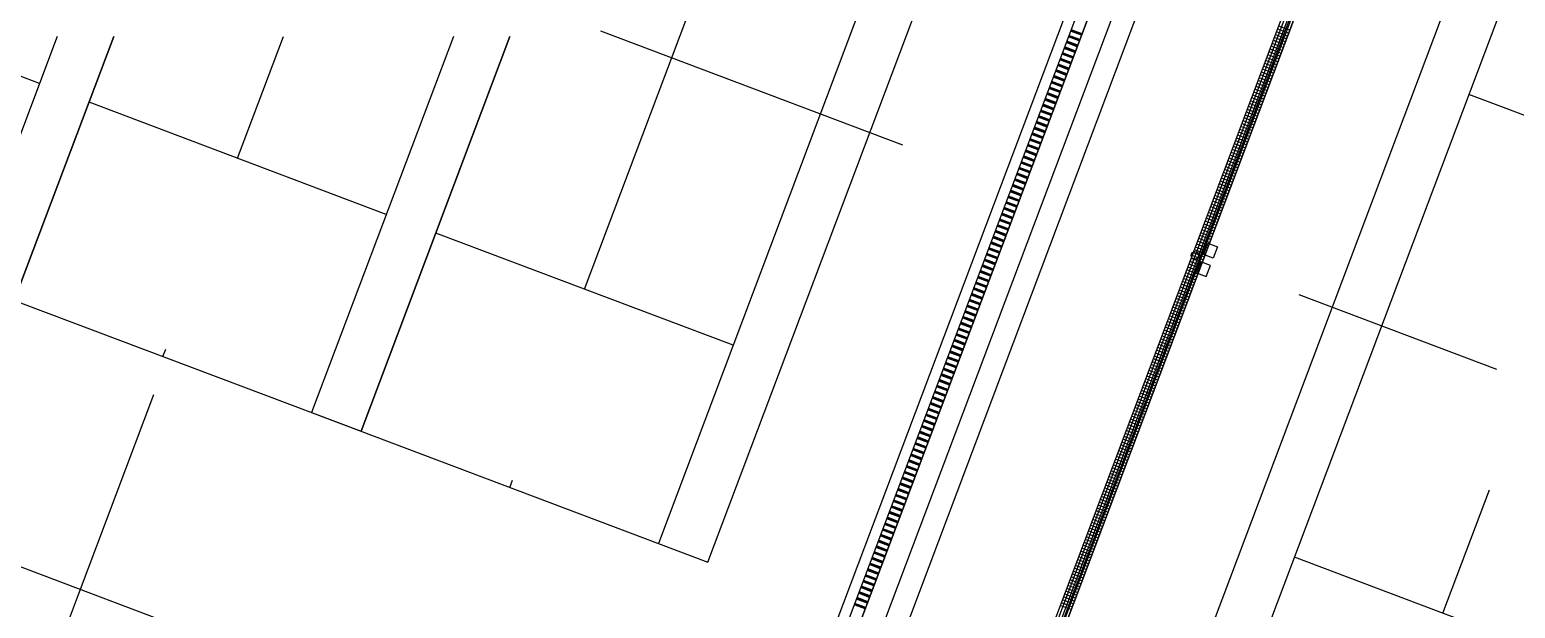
# Model space of a CAD drawing. Header units: millimetres. Extents: x 521005098 to 522149999836, y 174611071 to 175300000107.
# Drawn here: x 522018396606 to 522056878836, y 175100883845 to 175115864628 of the extents above; entities that cross this region are included whole.
import ezdxf

# ---------------------------------------------------------------- set-up
doc = ezdxf.new("R2010")
doc.units = ezdxf.units.MM
doc.header["$LTSCALE"] = 200
for name, color, linetype in [('0-35TEXT', 3, 'Continuous'), ('siteplan$0$0-35TEXT', 3, 'Continuous'), ('siteplan$0$siteplan$0$10', 1, 'Continuous'), ('siteplan$0$siteplan$0$21', 1, 'Continuous'), ('siteplan$0$siteplan$0$26', 1, 'Continuous'), ('siteplan$0$siteplan$0$60', 1, 'Continuous'), ('siteplan$0$siteplan$0$62', 1, 'Continuous'), ('siteplan$0$siteplan$0$63', 1, 'Continuous')]:
    doc.layers.add(name, color=color, linetype=linetype)
doc.layers.get('siteplan$0$0-35TEXT').off()

# ---------------------------------------------------------------- blocks, each defined once
blk = doc.blocks.new('siteplan$0$siteplan')
at = {"layer": 'siteplan$0$siteplan$0$10', "color": 8}
blk.add_line((21519.242, 75000.138), (21519.683, 75001.307), dxfattribs=at)
at = {"layer": 'siteplan$0$siteplan$0$21', "color": 8}
for p, q in [((21548.802, 75010.045), (21548.912, 75010.335)), ((21548.912, 75010.335), (21549.163, 75010.24)), ((21549.054, 75009.95), (21548.802, 75010.045)), ((21549.163, 75010.24), (21549.054, 75009.95)), ((21548.732, 75009.858), (21548.622, 75009.567)), ((21548.622, 75009.567), (21548.874, 75009.472)), ((21548.983, 75009.763), (21548.732, 75009.858)), ((21548.874, 75009.472), (21548.983, 75009.763))]:
    blk.add_line(p, q, dxfattribs=at)
blk.add_circle((21548.58, 75010.022), 0.1, dxfattribs=at)
at = {"layer": 'siteplan$0$siteplan$0$26', "color": 8}
for p, q in [((21537.671, 74994.594), (21550.649, 75028.998)), ((21538.214, 74994.389), (21551.191, 75028.793)), ((21538.756, 74994.185), (21551.734, 75028.588)), ((21543.07, 75024.803), (21534.681, 75002.562)), ((21535.963, 75002.079), (21544.352, 75024.319)), ((21532.765, 75009.148), (21537.284, 75021.124)), ((21556.328, 75019.801), (21547.939, 74997.561)), ((21557.61, 75019.318), (21549.221, 74997.078)), ((21518.652, 75014.471), (21510.952, 75017.375)), ((21541.011, 75012.877), (21533.195, 75015.825)), ((21519.112, 75015.689), (21516.716, 75009.339)), ((21517.998, 75008.855), (21520.576, 75015.689)), ((21520.576, 75015.689), (21517.998, 75008.855)), ((21523.782, 75012.536), (21524.972, 75015.689)), ((21529.372, 75015.689), (21525.699, 75005.95)), ((21529.372, 75015.689), (21525.699, 75005.95)), ((21530.836, 75015.689), (21526.98, 75005.467)), ((21526.98, 75005.467), (21530.836, 75015.689)), ((21563.375, 75011.281), (21555.674, 75014.186)), ((21527.634, 75011.082), (21519.934, 75013.987)), ((21536.617, 75007.694), (21528.916, 75010.599)), ((21516.716, 75009.339), (21526.98, 75005.467)), ((21556.403, 75007.071), (21551.277, 75009.004)), ((21521.848, 75007.403), (21521.919, 75007.591)), ((21525.699, 75005.95), (21535.963, 75002.079)), ((21530.831, 75004.015), (21530.901, 75004.202)), ((21555.005, 75000.759), (21556.21, 75003.952)), ((21558.857, 74999.305), (21551.157, 75002.21))]:
    blk.add_line(p, q, dxfattribs=at)
at = {"layer": 'siteplan$0$siteplan$0$60', "color": 8}
for p, q in [((21550.03, 75029.001), (21537.128, 74994.799)), ((21542.256, 74992.865), (21555.163, 75027.081)), ((21537.128, 74994.799), (21502.274, 75007.946)), ((21519.658, 75001.241), (21521.612, 75006.422))]:
    blk.add_line(p, q, dxfattribs=at)
at = {"layer": 'siteplan$0$siteplan$0$62', "color": 8}
for p, q in [((21541.998, 74992.748), (21555.046, 75027.339)), ((21542.384, 74992.923), (21555.221, 75026.952))]:
    blk.add_line(p, q, dxfattribs=at)
at = {"layer": 'siteplan$0$siteplan$0$63', "color": 8}
for p, q in [((21537.39, 74994.7), (21550.368, 75029.104)), ((21550.649, 75028.998), (21537.671, 74994.594)), ((21541.998, 74992.748), (21555.046, 75027.339)), ((21555.11, 75027.315), (21542.062, 74992.724)), ((21555.184, 75027.287), (21542.136, 74992.696)), ((21555.259, 75027.259), (21542.211, 74992.668)), ((21555.327, 75027.233), (21542.279, 74992.642)), ((21545.641, 75015.722), (21545.36, 75015.827)), ((21545.648, 75015.74), (21545.367, 75015.846)), ((21545.655, 75015.759), (21545.374, 75015.865)), ((21550.949, 75015.628), (21550.668, 75015.734)), ((21550.977, 75015.702), (21550.696, 75015.808)), ((21551.005, 75015.776), (21550.724, 75015.882)), ((21551.033, 75015.851), (21550.752, 75015.957)), ((21545.472, 75015.276), (21545.192, 75015.382)), ((21545.479, 75015.295), (21545.199, 75015.4)), ((21545.486, 75015.313), (21545.206, 75015.419)), ((21545.529, 75015.425), (21545.248, 75015.53)), ((21545.536, 75015.443), (21545.255, 75015.549)), ((21545.543, 75015.462), (21545.262, 75015.568)), ((21545.585, 75015.573), (21545.304, 75015.679)), ((21545.592, 75015.592), (21545.311, 75015.697)), ((21545.599, 75015.61), (21545.318, 75015.716)), ((21550.809, 75015.257), (21550.528, 75015.362)), ((21550.837, 75015.331), (21550.556, 75015.437)), ((21550.865, 75015.405), (21550.584, 75015.511)), ((21550.893, 75015.479), (21550.612, 75015.585)), ((21550.921, 75015.554), (21550.64, 75015.66)), ((21545.311, 75014.849), (21545.031, 75014.955)), ((21545.318, 75014.867), (21545.038, 75014.973)), ((21545.36, 75014.979), (21545.08, 75015.085)), ((21545.367, 75014.997), (21545.087, 75015.103)), ((21545.374, 75015.016), (21545.094, 75015.122)), ((21545.416, 75015.127), (21545.136, 75015.233)), ((21545.423, 75015.146), (21545.143, 75015.252)), ((21545.43, 75015.165), (21545.15, 75015.27)), ((21550.669, 75014.885), (21550.388, 75014.991)), ((21550.697, 75014.959), (21550.416, 75015.065)), ((21550.725, 75015.034), (21550.444, 75015.14)), ((21550.753, 75015.108), (21550.472, 75015.214)), ((21550.781, 75015.182), (21550.5, 75015.288)), ((21545.192, 75014.533), (21544.912, 75014.639)), ((21545.199, 75014.552), (21544.919, 75014.658)), ((21545.206, 75014.57), (21544.926, 75014.676)), ((21545.248, 75014.682), (21544.968, 75014.788)), ((21545.255, 75014.7), (21544.975, 75014.806)), ((21545.262, 75014.719), (21544.982, 75014.825)), ((21545.304, 75014.83), (21545.024, 75014.936)), ((21550.529, 75014.514), (21550.248, 75014.62)), ((21550.557, 75014.588), (21550.276, 75014.694)), ((21550.585, 75014.662), (21550.304, 75014.768)), ((21550.613, 75014.737), (21550.332, 75014.843)), ((21550.641, 75014.811), (21550.36, 75014.917)), ((21545.024, 75014.088), (21544.744, 75014.194)), ((21545.031, 75014.106), (21544.751, 75014.212)), ((21545.038, 75014.125), (21544.758, 75014.231)), ((21545.08, 75014.236), (21544.8, 75014.342)), ((21545.087, 75014.255), (21544.807, 75014.361)), ((21545.094, 75014.273), (21544.814, 75014.379)), ((21545.136, 75014.385), (21544.856, 75014.491)), ((21545.143, 75014.403), (21544.863, 75014.509)), ((21545.15, 75014.422), (21544.87, 75014.528)), ((21550.389, 75014.143), (21550.108, 75014.248)), ((21550.417, 75014.217), (21550.136, 75014.323)), ((21550.445, 75014.291), (21550.164, 75014.397)), ((21550.473, 75014.365), (21550.192, 75014.471)), ((21550.501, 75014.44), (21550.22, 75014.546)), ((21544.912, 75013.791), (21544.631, 75013.897)), ((21544.919, 75013.809), (21544.638, 75013.915)), ((21544.926, 75013.828), (21544.646, 75013.934)), ((21544.968, 75013.939), (21544.688, 75014.045)), ((21544.975, 75013.958), (21544.695, 75014.064)), ((21544.982, 75013.976), (21544.702, 75014.082)), ((21550.221, 75013.697), (21549.94, 75013.803)), ((21550.249, 75013.771), (21549.968, 75013.877)), ((21550.277, 75013.845), (21549.996, 75013.951)), ((21550.305, 75013.92), (21550.024, 75014.026)), ((21550.333, 75013.994), (21550.052, 75014.1)), ((21550.361, 75014.068), (21550.08, 75014.174)), ((21544.744, 75013.345), (21544.463, 75013.451)), ((21544.751, 75013.364), (21544.47, 75013.469)), ((21544.758, 75013.382), (21544.477, 75013.488)), ((21544.8, 75013.494), (21544.519, 75013.599)), ((21544.807, 75013.512), (21544.526, 75013.618)), ((21544.814, 75013.531), (21544.533, 75013.637)), ((21544.856, 75013.642), (21544.575, 75013.748)), ((21544.863, 75013.661), (21544.582, 75013.767)), ((21544.87, 75013.679), (21544.589, 75013.785)), ((21550.081, 75013.326), (21549.8, 75013.432)), ((21550.109, 75013.4), (21549.828, 75013.506)), ((21550.137, 75013.474), (21549.856, 75013.58)), ((21550.165, 75013.548), (21549.884, 75013.654)), ((21550.193, 75013.623), (21549.912, 75013.729)), ((21544.59, 75012.937), (21544.309, 75013.042)), ((21544.632, 75013.048), (21544.351, 75013.154)), ((21544.639, 75013.067), (21544.358, 75013.172)), ((21544.646, 75013.085), (21544.365, 75013.191)), ((21544.688, 75013.196), (21544.407, 75013.302)), ((21544.695, 75013.215), (21544.414, 75013.321)), ((21544.702, 75013.234), (21544.421, 75013.34)), ((21549.941, 75012.954), (21549.66, 75013.06)), ((21549.969, 75013.029), (21549.688, 75013.134)), ((21549.997, 75013.103), (21549.716, 75013.209)), ((21550.025, 75013.177), (21549.744, 75013.283)), ((21550.053, 75013.251), (21549.772, 75013.357)), ((21544.464, 75012.602), (21544.183, 75012.708)), ((21544.471, 75012.621), (21544.19, 75012.727)), ((21544.478, 75012.639), (21544.197, 75012.745)), ((21544.52, 75012.751), (21544.239, 75012.857)), ((21544.527, 75012.769), (21544.246, 75012.875)), ((21544.534, 75012.788), (21544.253, 75012.894)), ((21544.576, 75012.899), (21544.295, 75013.005)), ((21544.583, 75012.918), (21544.302, 75013.024)), ((21549.8, 75012.583), (21549.52, 75012.689)), ((21549.829, 75012.657), (21549.548, 75012.763)), ((21549.857, 75012.731), (21549.576, 75012.837)), ((21549.885, 75012.806), (21549.604, 75012.912)), ((21549.913, 75012.88), (21549.632, 75012.986)), ((21544.296, 75012.157), (21544.015, 75012.263)), ((21544.303, 75012.175), (21544.022, 75012.281)), ((21544.31, 75012.194), (21544.029, 75012.3)), ((21544.352, 75012.305), (21544.071, 75012.411)), ((21544.359, 75012.324), (21544.078, 75012.43)), ((21544.366, 75012.342), (21544.085, 75012.448)), ((21544.408, 75012.454), (21544.127, 75012.56)), ((21544.415, 75012.472), (21544.134, 75012.578)), ((21544.422, 75012.491), (21544.141, 75012.597)), ((21549.66, 75012.212), (21549.38, 75012.317)), ((21549.688, 75012.286), (21549.408, 75012.392)), ((21549.716, 75012.36), (21549.436, 75012.466)), ((21549.744, 75012.434), (21549.464, 75012.54)), ((21549.772, 75012.509), (21549.492, 75012.615)), ((21544.184, 75011.86), (21543.903, 75011.966)), ((21544.191, 75011.878), (21543.91, 75011.984)), ((21544.198, 75011.897), (21543.917, 75012.003)), ((21544.24, 75012.008), (21543.959, 75012.114)), ((21544.247, 75012.027), (21543.966, 75012.133)), ((21544.254, 75012.045), (21543.973, 75012.151)), ((21549.52, 75011.84), (21549.24, 75011.946)), ((21549.548, 75011.915), (21549.268, 75012.02)), ((21549.576, 75011.989), (21549.296, 75012.095)), ((21549.604, 75012.063), (21549.324, 75012.169)), ((21549.632, 75012.137), (21549.352, 75012.243)), ((21544.016, 75011.414), (21543.735, 75011.52)), ((21544.023, 75011.433), (21543.742, 75011.539)), ((21544.03, 75011.451), (21543.749, 75011.557)), ((21544.072, 75011.563), (21543.791, 75011.669)), ((21544.079, 75011.581), (21543.798, 75011.687)), ((21544.086, 75011.6), (21543.805, 75011.706)), ((21544.128, 75011.711), (21543.847, 75011.817)), ((21544.135, 75011.73), (21543.854, 75011.836)), ((21544.142, 75011.748), (21543.861, 75011.854)), ((21549.352, 75011.395), (21549.072, 75011.501)), ((21549.38, 75011.469), (21549.1, 75011.575)), ((21549.408, 75011.543), (21549.128, 75011.649)), ((21549.436, 75011.617), (21549.156, 75011.723)), ((21549.464, 75011.692), (21549.184, 75011.798)), ((21549.492, 75011.766), (21549.212, 75011.872)), ((21543.862, 75011.006), (21543.581, 75011.112)), ((21543.904, 75011.117), (21543.623, 75011.223)), ((21543.911, 75011.136), (21543.63, 75011.241)), ((21543.918, 75011.154), (21543.637, 75011.26)), ((21543.96, 75011.266), (21543.679, 75011.371)), ((21543.967, 75011.284), (21543.686, 75011.39)), ((21543.974, 75011.303), (21543.693, 75011.409)), ((21549.212, 75011.023), (21548.931, 75011.129)), ((21549.24, 75011.098), (21548.96, 75011.203)), ((21549.268, 75011.172), (21548.988, 75011.278)), ((21549.296, 75011.246), (21549.016, 75011.352)), ((21549.324, 75011.32), (21549.044, 75011.426)), ((21543.736, 75010.671), (21543.455, 75010.777)), ((21543.743, 75010.69), (21543.462, 75010.796)), ((21543.75, 75010.709), (21543.469, 75010.814)), ((21543.792, 75010.82), (21543.511, 75010.926)), ((21543.799, 75010.839), (21543.518, 75010.944)), ((21543.806, 75010.857), (21543.525, 75010.963)), ((21543.848, 75010.968), (21543.567, 75011.074)), ((21543.855, 75010.987), (21543.574, 75011.093)), ((21549.072, 75010.652), (21548.791, 75010.758)), ((21549.1, 75010.726), (21548.819, 75010.832)), ((21549.128, 75010.801), (21548.847, 75010.906)), ((21549.156, 75010.875), (21548.875, 75010.981)), ((21549.184, 75010.949), (21548.903, 75011.055)), ((21543.574, 75010.244), (21543.294, 75010.35)), ((21543.581, 75010.263), (21543.301, 75010.369)), ((21543.624, 75010.374), (21543.343, 75010.48)), ((21543.631, 75010.393), (21543.35, 75010.499)), ((21543.638, 75010.411), (21543.357, 75010.517)), ((21543.68, 75010.523), (21543.399, 75010.629)), ((21543.687, 75010.541), (21543.406, 75010.647)), ((21543.694, 75010.56), (21543.413, 75010.666)), ((21548.932, 75010.281), (21548.651, 75010.387)), ((21548.96, 75010.355), (21548.679, 75010.461)), ((21548.988, 75010.429), (21548.707, 75010.535)), ((21549.016, 75010.503), (21548.735, 75010.609)), ((21549.044, 75010.578), (21548.763, 75010.684)), ((21543.455, 75009.929), (21543.175, 75010.035)), ((21543.462, 75009.947), (21543.182, 75010.053)), ((21543.469, 75009.966), (21543.189, 75010.072)), ((21543.511, 75010.077), (21543.231, 75010.183)), ((21543.518, 75010.096), (21543.238, 75010.202)), ((21543.525, 75010.114), (21543.245, 75010.22)), ((21543.567, 75010.226), (21543.287, 75010.332)), ((21548.792, 75009.909), (21548.511, 75010.015)), ((21548.82, 75009.984), (21548.539, 75010.089)), ((21548.848, 75010.058), (21548.567, 75010.164)), ((21548.876, 75010.132), (21548.595, 75010.238)), ((21548.904, 75010.206), (21548.623, 75010.312)), ((21543.287, 75009.483), (21543.007, 75009.589)), ((21543.294, 75009.502), (21543.014, 75009.608)), ((21543.301, 75009.52), (21543.021, 75009.626)), ((21543.343, 75009.632), (21543.063, 75009.738)), ((21543.35, 75009.65), (21543.07, 75009.756)), ((21543.357, 75009.669), (21543.077, 75009.775)), ((21543.399, 75009.78), (21543.119, 75009.886)), ((21543.406, 75009.799), (21543.126, 75009.905)), ((21543.413, 75009.817), (21543.133, 75009.923)), ((21548.624, 75009.464), (21548.343, 75009.57)), ((21548.652, 75009.538), (21548.371, 75009.644)), ((21548.68, 75009.612), (21548.399, 75009.718)), ((21548.708, 75009.687), (21548.427, 75009.792)), ((21548.736, 75009.761), (21548.455, 75009.867)), ((21548.764, 75009.835), (21548.483, 75009.941)), ((21543.133, 75009.075), (21542.853, 75009.181)), ((21543.175, 75009.186), (21542.895, 75009.292)), ((21543.182, 75009.205), (21542.902, 75009.311)), ((21543.189, 75009.223), (21542.909, 75009.329)), ((21543.231, 75009.335), (21542.951, 75009.44)), ((21543.238, 75009.353), (21542.958, 75009.459)), ((21543.245, 75009.372), (21542.965, 75009.478)), ((21548.484, 75009.092), (21548.203, 75009.198)), ((21548.512, 75009.167), (21548.231, 75009.273)), ((21548.54, 75009.241), (21548.259, 75009.347)), ((21548.568, 75009.315), (21548.287, 75009.421)), ((21548.596, 75009.389), (21548.315, 75009.495)), ((21543.007, 75008.74), (21542.727, 75008.846)), ((21543.014, 75008.759), (21542.734, 75008.865)), ((21543.021, 75008.778), (21542.741, 75008.883)), ((21543.063, 75008.889), (21542.783, 75008.995)), ((21543.07, 75008.908), (21542.79, 75009.013)), ((21543.077, 75008.926), (21542.797, 75009.032)), ((21543.119, 75009.038), (21542.839, 75009.143)), ((21543.126, 75009.056), (21542.846, 75009.162)), ((21548.344, 75008.721), (21548.063, 75008.827)), ((21548.372, 75008.795), (21548.091, 75008.901)), ((21548.4, 75008.87), (21548.119, 75008.975)), ((21548.428, 75008.944), (21548.147, 75009.05)), ((21548.456, 75009.018), (21548.175, 75009.124)), ((21542.846, 75008.313), (21542.565, 75008.419)), ((21542.853, 75008.332), (21542.572, 75008.438)), ((21542.895, 75008.443), (21542.614, 75008.549)), ((21542.902, 75008.462), (21542.621, 75008.568)), ((21542.909, 75008.481), (21542.628, 75008.586)), ((21542.951, 75008.592), (21542.67, 75008.698)), ((21542.958, 75008.611), (21542.677, 75008.716)), ((21542.965, 75008.629), (21542.684, 75008.735)), ((21548.204, 75008.35), (21547.923, 75008.456)), ((21548.232, 75008.424), (21547.951, 75008.53)), ((21548.26, 75008.498), (21547.979, 75008.604)), ((21548.288, 75008.573), (21548.007, 75008.678)), ((21548.316, 75008.647), (21548.035, 75008.753)), ((21542.727, 75007.998), (21542.446, 75008.104)), ((21542.734, 75008.016), (21542.453, 75008.122)), ((21542.741, 75008.035), (21542.46, 75008.141)), ((21542.783, 75008.146), (21542.502, 75008.252)), ((21542.79, 75008.165), (21542.509, 75008.271)), ((21542.797, 75008.183), (21542.516, 75008.289)), ((21542.839, 75008.295), (21542.558, 75008.401)), ((21548.064, 75007.978), (21547.783, 75008.084)), ((21548.092, 75008.053), (21547.811, 75008.159)), ((21548.12, 75008.127), (21547.839, 75008.233)), ((21548.148, 75008.201), (21547.867, 75008.307)), ((21548.176, 75008.275), (21547.895, 75008.381)), ((21542.559, 75007.552), (21542.278, 75007.658)), ((21542.566, 75007.571), (21542.285, 75007.677)), ((21542.573, 75007.589), (21542.292, 75007.695)), ((21542.615, 75007.701), (21542.334, 75007.807)), ((21542.622, 75007.719), (21542.341, 75007.825)), ((21542.629, 75007.738), (21542.348, 75007.844)), ((21542.671, 75007.849), (21542.39, 75007.955)), ((21542.678, 75007.868), (21542.397, 75007.974)), ((21542.685, 75007.886), (21542.404, 75007.992)), ((21547.924, 75007.607), (21547.643, 75007.713)), ((21547.952, 75007.681), (21547.671, 75007.787)), ((21547.98, 75007.756), (21547.699, 75007.861)), ((21548.008, 75007.83), (21547.727, 75007.936)), ((21548.036, 75007.904), (21547.755, 75008.01)), ((21542.447, 75007.255), (21542.166, 75007.361)), ((21542.454, 75007.274), (21542.173, 75007.38)), ((21542.461, 75007.292), (21542.18, 75007.398)), ((21542.503, 75007.404), (21542.222, 75007.51)), ((21542.51, 75007.422), (21542.229, 75007.528)), ((21542.517, 75007.441), (21542.236, 75007.547)), ((21547.755, 75007.161), (21547.475, 75007.267)), ((21547.783, 75007.236), (21547.503, 75007.342)), ((21547.811, 75007.31), (21547.531, 75007.416)), ((21547.839, 75007.384), (21547.559, 75007.49)), ((21547.867, 75007.459), (21547.587, 75007.564)), ((21547.895, 75007.533), (21547.615, 75007.639)), ((21542.279, 75006.81), (21541.998, 75006.915)), ((21542.286, 75006.828), (21542.005, 75006.934)), ((21542.293, 75006.847), (21542.012, 75006.953)), ((21542.335, 75006.958), (21542.054, 75007.064)), ((21542.342, 75006.977), (21542.061, 75007.083)), ((21542.349, 75006.995), (21542.068, 75007.101)), ((21542.391, 75007.107), (21542.11, 75007.212)), ((21542.398, 75007.125), (21542.117, 75007.231)), ((21542.405, 75007.144), (21542.124, 75007.25)), ((21547.615, 75006.79), (21547.335, 75006.896)), ((21547.643, 75006.864), (21547.363, 75006.97)), ((21547.671, 75006.939), (21547.391, 75007.045)), ((21547.699, 75007.013), (21547.419, 75007.119)), ((21547.727, 75007.087), (21547.447, 75007.193)), ((21542.118, 75006.383), (21541.837, 75006.488)), ((21542.125, 75006.401), (21541.844, 75006.507)), ((21542.167, 75006.512), (21541.886, 75006.618)), ((21542.174, 75006.531), (21541.893, 75006.637)), ((21542.181, 75006.55), (21541.9, 75006.655)), ((21542.223, 75006.661), (21541.942, 75006.767)), ((21542.23, 75006.68), (21541.949, 75006.785)), ((21542.237, 75006.698), (21541.956, 75006.804)), ((21547.475, 75006.419), (21547.195, 75006.525)), ((21547.503, 75006.493), (21547.223, 75006.599)), ((21547.531, 75006.567), (21547.251, 75006.673)), ((21547.559, 75006.642), (21547.279, 75006.747)), ((21547.587, 75006.716), (21547.307, 75006.822)), ((21541.999, 75006.067), (21541.718, 75006.173)), ((21542.006, 75006.085), (21541.725, 75006.191)), ((21542.013, 75006.104), (21541.732, 75006.21)), ((21542.055, 75006.215), (21541.774, 75006.321)), ((21542.062, 75006.234), (21541.781, 75006.34)), ((21542.069, 75006.253), (21541.788, 75006.358)), ((21542.111, 75006.364), (21541.83, 75006.47)), ((21547.335, 75006.047), (21547.055, 75006.153)), ((21547.363, 75006.122), (21547.083, 75006.228)), ((21547.391, 75006.196), (21547.111, 75006.302)), ((21547.419, 75006.27), (21547.139, 75006.376)), ((21547.447, 75006.345), (21547.167, 75006.45)), ((21541.831, 75005.621), (21541.55, 75005.727)), ((21541.838, 75005.64), (21541.557, 75005.746)), ((21541.845, 75005.658), (21541.564, 75005.764)), ((21541.887, 75005.77), (21541.606, 75005.876)), ((21541.894, 75005.788), (21541.613, 75005.894)), ((21541.901, 75005.807), (21541.62, 75005.913)), ((21541.943, 75005.918), (21541.662, 75006.024)), ((21541.95, 75005.937), (21541.669, 75006.043)), ((21541.957, 75005.955), (21541.676, 75006.061)), ((21547.195, 75005.676), (21546.914, 75005.782)), ((21547.223, 75005.75), (21546.942, 75005.856)), ((21547.251, 75005.825), (21546.97, 75005.931)), ((21547.279, 75005.899), (21546.998, 75006.005)), ((21547.307, 75005.973), (21547.026, 75006.079)), ((21541.719, 75005.324), (21541.438, 75005.43)), ((21541.726, 75005.343), (21541.445, 75005.449)), ((21541.733, 75005.361), (21541.452, 75005.467)), ((21541.775, 75005.473), (21541.494, 75005.579)), ((21541.782, 75005.491), (21541.501, 75005.597)), ((21541.789, 75005.51), (21541.508, 75005.616)), ((21547.027, 75005.231), (21546.746, 75005.336)), ((21547.055, 75005.305), (21546.774, 75005.411)), ((21547.083, 75005.379), (21546.802, 75005.485)), ((21547.111, 75005.453), (21546.83, 75005.559)), ((21547.139, 75005.528), (21546.858, 75005.633)), ((21547.167, 75005.602), (21546.886, 75005.708)), ((21541.55, 75004.879), (21541.27, 75004.984)), ((21541.557, 75004.897), (21541.277, 75005.003)), ((21541.564, 75004.916), (21541.284, 75005.022)), ((21541.606, 75005.027), (21541.326, 75005.133)), ((21541.613, 75005.046), (21541.333, 75005.152)), ((21541.62, 75005.064), (21541.34, 75005.17)), ((21541.663, 75005.176), (21541.382, 75005.282)), ((21541.67, 75005.194), (21541.389, 75005.3)), ((21541.677, 75005.213), (21541.396, 75005.319)), ((21546.887, 75004.859), (21546.606, 75004.965)), ((21546.915, 75004.933), (21546.634, 75005.039)), ((21546.943, 75005.008), (21546.662, 75005.114)), ((21546.971, 75005.082), (21546.69, 75005.188)), ((21546.999, 75005.156), (21546.718, 75005.262)), ((21541.396, 75004.47), (21541.116, 75004.576)), ((21541.438, 75004.582), (21541.158, 75004.687)), ((21541.445, 75004.6), (21541.165, 75004.706)), ((21541.452, 75004.619), (21541.172, 75004.725)), ((21541.494, 75004.73), (21541.214, 75004.836)), ((21541.501, 75004.749), (21541.221, 75004.855)), ((21541.508, 75004.767), (21541.228, 75004.873)), ((21546.747, 75004.488), (21546.466, 75004.594)), ((21546.775, 75004.562), (21546.494, 75004.668)), ((21546.803, 75004.636), (21546.522, 75004.742)), ((21546.831, 75004.711), (21546.55, 75004.817)), ((21546.859, 75004.785), (21546.578, 75004.891)), ((21541.27, 75004.136), (21540.99, 75004.242)), ((21541.277, 75004.154), (21540.997, 75004.26)), ((21541.284, 75004.173), (21541.004, 75004.279)), ((21541.326, 75004.284), (21541.046, 75004.39)), ((21541.333, 75004.303), (21541.053, 75004.409)), ((21541.34, 75004.322), (21541.06, 75004.427)), ((21541.382, 75004.433), (21541.102, 75004.539)), ((21541.389, 75004.452), (21541.109, 75004.557)), ((21546.607, 75004.117), (21546.326, 75004.222)), ((21546.635, 75004.191), (21546.354, 75004.297)), ((21546.663, 75004.265), (21546.382, 75004.371)), ((21546.691, 75004.339), (21546.41, 75004.445)), ((21546.719, 75004.414), (21546.438, 75004.519)), ((21541.102, 75003.69), (21540.822, 75003.796)), ((21541.109, 75003.709), (21540.829, 75003.815)), ((21541.116, 75003.727), (21540.836, 75003.833)), ((21541.158, 75003.839), (21540.878, 75003.945)), ((21541.165, 75003.857), (21540.885, 75003.963)), ((21541.172, 75003.876), (21540.892, 75003.982)), ((21541.214, 75003.987), (21540.934, 75004.093)), ((21541.221, 75004.006), (21540.941, 75004.112)), ((21541.228, 75004.025), (21540.948, 75004.13)), ((21546.467, 75003.745), (21546.186, 75003.851)), ((21546.495, 75003.819), (21546.214, 75003.925)), ((21546.523, 75003.894), (21546.242, 75004)), ((21546.551, 75003.968), (21546.27, 75004.074)), ((21546.579, 75004.042), (21546.298, 75004.148)), ((21540.99, 75003.393), (21540.709, 75003.499)), ((21540.997, 75003.412), (21540.716, 75003.518)), ((21541.004, 75003.43), (21540.723, 75003.536)), ((21541.046, 75003.542), (21540.765, 75003.648)), ((21541.053, 75003.56), (21540.772, 75003.666)), ((21541.06, 75003.579), (21540.779, 75003.685)), ((21546.327, 75003.374), (21546.046, 75003.48)), ((21546.355, 75003.448), (21546.074, 75003.554)), ((21546.383, 75003.522), (21546.102, 75003.628)), ((21546.411, 75003.597), (21546.13, 75003.703)), ((21546.439, 75003.671), (21546.158, 75003.777)), ((21540.822, 75002.948), (21540.541, 75003.054)), ((21540.829, 75002.966), (21540.548, 75003.072)), ((21540.836, 75002.985), (21540.555, 75003.091)), ((21540.878, 75003.096), (21540.597, 75003.202)), ((21540.885, 75003.115), (21540.604, 75003.221)), ((21540.892, 75003.133), (21540.611, 75003.239)), ((21540.934, 75003.245), (21540.653, 75003.351)), ((21540.941, 75003.263), (21540.66, 75003.369)), ((21540.948, 75003.282), (21540.667, 75003.388)), ((21546.159, 75002.928), (21545.878, 75003.034)), ((21546.187, 75003.003), (21545.906, 75003.108)), ((21546.215, 75003.077), (21545.934, 75003.183)), ((21546.243, 75003.151), (21545.962, 75003.257)), ((21546.271, 75003.225), (21545.99, 75003.331)), ((21546.299, 75003.3), (21546.018, 75003.405)), ((21540.668, 75002.539), (21540.387, 75002.645)), ((21540.71, 75002.651), (21540.429, 75002.756)), ((21540.717, 75002.669), (21540.436, 75002.775)), ((21540.724, 75002.688), (21540.443, 75002.794)), ((21540.766, 75002.799), (21540.485, 75002.905)), ((21540.773, 75002.818), (21540.492, 75002.924)), ((21540.78, 75002.836), (21540.499, 75002.942)), ((21546.019, 75002.557), (21545.738, 75002.663)), ((21546.047, 75002.631), (21545.766, 75002.737)), ((21546.075, 75002.705), (21545.794, 75002.811)), ((21546.103, 75002.78), (21545.822, 75002.886)), ((21546.131, 75002.854), (21545.85, 75002.96)), ((21540.542, 75002.205), (21540.261, 75002.311)), ((21540.549, 75002.224), (21540.268, 75002.329)), ((21540.556, 75002.242), (21540.275, 75002.348)), ((21540.598, 75002.354), (21540.317, 75002.459)), ((21540.605, 75002.372), (21540.324, 75002.478)), ((21540.612, 75002.391), (21540.331, 75002.497)), ((21540.654, 75002.502), (21540.373, 75002.608)), ((21540.661, 75002.521), (21540.38, 75002.627)), ((21545.878, 75002.186), (21545.598, 75002.291)), ((21545.906, 75002.26), (21545.626, 75002.366)), ((21545.934, 75002.334), (21545.654, 75002.44)), ((21545.962, 75002.408), (21545.682, 75002.514)), ((21545.991, 75002.483), (21545.71, 75002.589)), ((21540.381, 75001.778), (21540.1, 75001.884)), ((21540.388, 75001.797), (21540.107, 75001.902)), ((21540.43, 75001.908), (21540.149, 75002.014)), ((21540.437, 75001.926), (21540.156, 75002.032)), ((21540.444, 75001.945), (21540.163, 75002.051)), ((21540.486, 75002.056), (21540.205, 75002.162)), ((21540.493, 75002.075), (21540.212, 75002.181)), ((21540.5, 75002.094), (21540.219, 75002.199)), ((21545.738, 75001.814), (21545.458, 75001.92)), ((21545.766, 75001.889), (21545.486, 75001.994)), ((21545.794, 75001.963), (21545.514, 75002.069)), ((21545.822, 75002.037), (21545.542, 75002.143)), ((21545.85, 75002.111), (21545.57, 75002.217)), ((21540.262, 75001.462), (21539.981, 75001.568)), ((21540.269, 75001.481), (21539.988, 75001.587)), ((21540.276, 75001.499), (21539.995, 75001.605)), ((21540.318, 75001.611), (21540.037, 75001.717)), ((21540.325, 75001.629), (21540.044, 75001.735)), ((21540.332, 75001.648), (21540.051, 75001.754)), ((21540.374, 75001.759), (21540.093, 75001.865)), ((21545.598, 75001.443), (21545.318, 75001.549)), ((21545.626, 75001.517), (21545.346, 75001.623)), ((21545.654, 75001.591), (21545.374, 75001.697)), ((21545.682, 75001.666), (21545.402, 75001.772)), ((21545.71, 75001.74), (21545.43, 75001.846)), ((21540.094, 75001.017), (21539.813, 75001.123)), ((21540.101, 75001.035), (21539.82, 75001.141)), ((21540.108, 75001.054), (21539.827, 75001.16)), ((21540.15, 75001.165), (21539.869, 75001.271)), ((21540.157, 75001.184), (21539.876, 75001.29)), ((21540.164, 75001.202), (21539.883, 75001.308)), ((21540.206, 75001.314), (21539.925, 75001.42)), ((21540.213, 75001.332), (21539.932, 75001.438)), ((21540.22, 75001.351), (21539.939, 75001.457)), ((21545.43, 75000.997), (21545.15, 75001.103)), ((21545.458, 75001.072), (21545.178, 75001.177)), ((21545.486, 75001.146), (21545.206, 75001.252)), ((21545.514, 75001.22), (21545.234, 75001.326)), ((21545.542, 75001.294), (21545.262, 75001.4)), ((21545.57, 75001.369), (21545.29, 75001.475)), ((21540.038, 75000.868), (21539.757, 75000.974)), ((21540.045, 75000.887), (21539.764, 75000.993)), ((21540.052, 75000.905), (21539.771, 75001.011)), ((21545.374, 75000.849), (21545.093, 75000.955)), ((21545.402, 75000.923), (21545.122, 75001.029))]:
    blk.add_line(p, q, dxfattribs=at)
blk = doc.blocks.new('siteplan')
at = {"layer": 'siteplan$0$0-35TEXT', "xscale": 1000, "yscale": 1000, "zscale": 1000}
blk.add_blockref('siteplan$0$siteplan', (500000000, 100000000), dxfattribs=at)

msp = doc.modelspace()

# ---------------------------------------------------------------- block references
at = {"layer": '0-35TEXT', "xscale": 1000, "yscale": 1000, "zscale": 1000}
msp.add_blockref('siteplan', (500000094.73971, 99999891.38169), dxfattribs=at)

doc.saveas('drawing.dxf')
